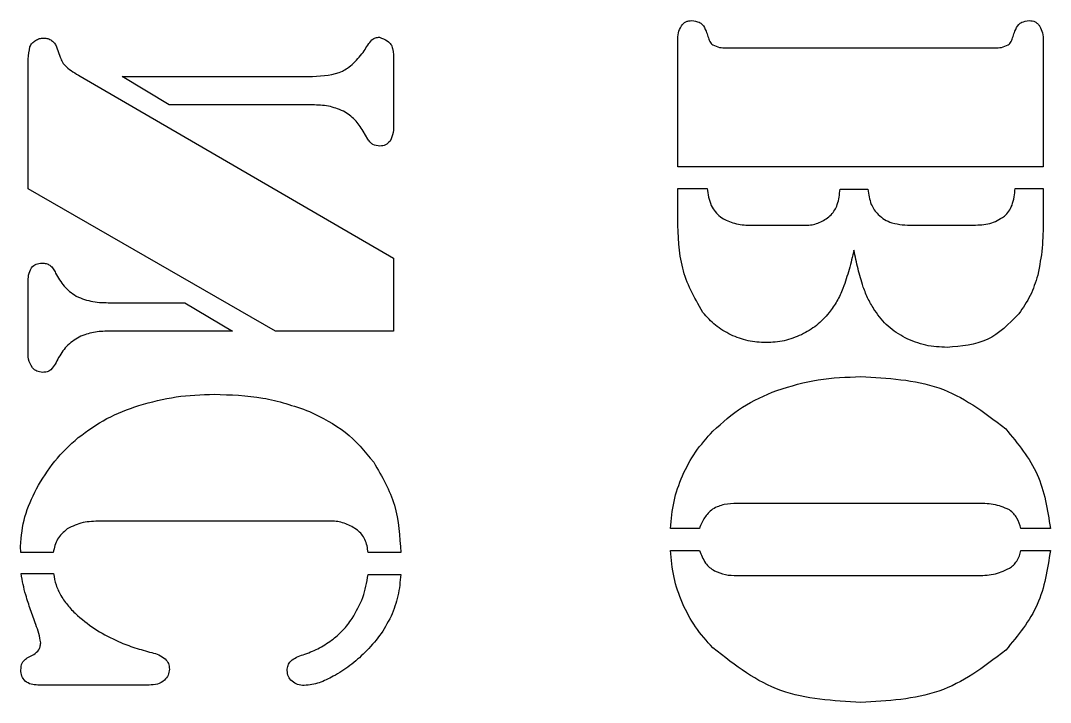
# Model space of a CAD drawing. Header units: millimetres. Extents: x -232 to 122, y -10 to 110.
# Drawn here: x -161.42 to -133.24, y 33.99 to 52.65 of the extents above; entities that cross this region are included whole.
import ezdxf

# ---------------------------------------------------------------- set-up
doc = ezdxf.new("R2010")
doc.units = ezdxf.units.MM
doc.layers.get('0').update_dxf_attribs({"linetype": 'CONTINUOUS'})

msp = doc.modelspace()

# ---------------------------------------------------------------- linework, layer by layer
for p, q in [((-160.44, 51.935), (-160.337, 51.656)), ((-143.436, 48.653), (-143.436, 52.103)), ((-142.103, 51.905), (-134.769, 51.905)), ((-133.436, 52.103), (-133.436, 48.653)), ((-151.216, 51.532), (-151.216, 49.839)), ((-161.216, 48.052), (-161.216, 51.261)), ((-159.788, 51.129), (-151.216, 46.154)), ((-157.355, 50.345), (-158.645, 51.121)), ((-158.645, 51.121), (-153.429, 51.121)), ((-153.429, 50.345), (-157.355, 50.345)), ((-151.919, 49.407), (-152.044, 49.627)), ((-133.436, 48.653), (-143.436, 48.653)), ((-154.447, 44.154), (-161.216, 48.052)), ((-143.436, 47.217), (-143.436, 48.059)), ((-143.436, 48.059), (-142.63, 48.059)), ((-138.996, 48.037), (-138.234, 48.037)), ((-134.205, 48.059), (-133.436, 48.059)), ((-133.436, 48.059), (-133.436, 47.187)), ((-141.517, 47.056), (-139.846, 47.056)), ((-137.004, 47.056), (-135.341, 47.056)), ((-151.216, 46.154), (-151.216, 44.154)), ((-161.216, 43.642), (-161.216, 45.473)), ((-158.96, 44.931), (-156.93, 44.931)), ((-156.93, 44.931), (-155.619, 44.154)), ((-155.619, 44.154), (-158.96, 44.154)), ((-151.216, 44.154), (-154.447, 44.154)), ((-135.267, 39.436), (-141.817, 39.436)), ((-152.879, 38.953), (-159.245, 38.953)), ((-142.843, 38.755), (-143.634, 38.755)), ((-133.238, 38.755), (-134.044, 38.755)), ((-161.414, 38.096), (-161.421, 38.264)), ((-160.528, 38.096), (-161.414, 38.096)), ((-151.018, 38.096), (-151.912, 38.096)), ((-143.634, 38.154), (-142.843, 38.154)), ((-134.044, 38.154), (-133.238, 38.154)), ((-161.407, 37.517), (-160.52, 37.517)), ((-151.912, 37.495), (-151.018, 37.495)), ((-141.817, 37.466), (-135.267, 37.466)), ((-161.238, 35.209), (-161.062, 35.305)), ((-157.905, 34.469), (-160.952, 34.469))]:
    msp.add_line(p, q)
for points, knots in [([(-143.436, 52.103), (-143.434, 52.175), (-143.432, 52.246), (-143.401, 52.384), (-143.373, 52.438), (-143.337, 52.51)], [0, 0, 0, 0, 0.0214872, 0.0214872, 0.04340021, 0.04340021, 0.04340021, 0.04340021]), ([(-143.337, 52.51), (-143.298, 52.553), (-143.262, 52.594), (-143.191, 52.63), (-143.164, 52.637), (-143.111, 52.647), (-143.083, 52.65), (-143.055, 52.653)], [0, 0, 0, 0, 0.01746476, 0.01746476, 0.02641804, 0.02641804, 0.03549846, 0.03549846, 0.03549846, 0.03549846]), ([(-143.055, 52.653), (-142.982, 52.643), (-142.91, 52.633), (-142.818, 52.59), (-142.792, 52.571), (-142.723, 52.496), (-142.691, 52.428), (-142.659, 52.36)], [0, 0, 0, 0, 0.02201778, 0.02201778, 0.03389524, 0.03389524, 0.05635824, 0.05635824, 0.05635824, 0.05635824]), ([(-134.213, 52.36), (-134.181, 52.428), (-134.149, 52.495), (-134.08, 52.571), (-134.054, 52.59), (-133.962, 52.633), (-133.89, 52.643), (-133.817, 52.653)], [0, 0, 0, 0, 0.02249367, 0.02249367, 0.03439188, 0.03439188, 0.05645265, 0.05645265, 0.05645265, 0.05645265]), ([(-133.817, 52.653), (-133.761, 52.647), (-133.704, 52.642), (-133.636, 52.607), (-133.615, 52.592), (-133.572, 52.552), (-133.553, 52.531), (-133.535, 52.51)], [0, 0, 0, 0, 0.01699546, 0.01699546, 0.02463044, 0.02463044, 0.03116034, 0.03116034, 0.03116034, 0.03116034]), ([(-133.535, 52.51), (-133.498, 52.438), (-133.471, 52.384), (-133.439, 52.246), (-133.438, 52.175), (-133.436, 52.103)], [0, 0, 0, 0, 0.02414316, 0.02414316, 0.04781713, 0.04781713, 0.04781713, 0.04781713]), ([(-161.015, 52.11), (-160.979, 52.13), (-160.942, 52.149), (-160.866, 52.171), (-160.825, 52.174), (-160.784, 52.176)], [0, 0, 0, 0, 0.0122717, 0.0122717, 0.02454343, 0.02454343, 0.02454343, 0.02454343]), ([(-160.784, 52.176), (-160.746, 52.174), (-160.708, 52.171), (-160.637, 52.149), (-160.605, 52.13), (-160.571, 52.11)], [0, 0, 0, 0, 0.01142429, 0.01142429, 0.0228488, 0.0228488, 0.0228488, 0.0228488]), ([(-151.806, 52.129), (-151.772, 52.153), (-151.744, 52.172), (-151.673, 52.195), (-151.635, 52.196), (-151.597, 52.198)], [0, 0, 0, 0, 0.01251297, 0.01251297, 0.02493027, 0.02493027, 0.02493027, 0.02493027]), ([(-151.597, 52.198), (-151.522, 52.167), (-151.446, 52.136), (-151.337, 52.063), (-151.309, 52.032), (-151.267, 51.968), (-151.251, 51.93), (-151.212, 51.786), (-151.214, 51.659), (-151.216, 51.532)], [0, 0, 0, 0, 0.0244907, 0.0244907, 0.0435686, 0.0435686, 0.0650406, 0.0650406, 0.1228006, 0.1228006, 0.1228006, 0.1228006]), ([(-142.659, 52.36), (-142.644, 52.312), (-142.628, 52.265), (-142.593, 52.164), (-142.58, 52.128), (-142.56, 52.077)], [0, 0, 0, 0, 0.01494901, 0.01494901, 0.03207633, 0.03207633, 0.03207633, 0.03207633]), ([(-134.311, 52.077), (-134.292, 52.128), (-134.279, 52.164), (-134.244, 52.265), (-134.228, 52.312), (-134.213, 52.36)], [0, 0, 0, 0, 0.01620784, 0.01620784, 0.03035432, 0.03035432, 0.03035432, 0.03035432]), ([(-161.216, 51.261), (-161.218, 51.374), (-161.22, 51.487), (-161.205, 51.726), (-161.188, 51.811), (-161.165, 51.935)], [0, 0, 0, 0, 0.03400411, 0.03400411, 0.07202616, 0.07202616, 0.07202616, 0.07202616]), ([(-161.165, 51.935), (-161.147, 51.971), (-161.129, 52.006), (-161.079, 52.064), (-161.047, 52.087), (-161.015, 52.11)], [0, 0, 0, 0, 0.01223065, 0.01223065, 0.0244561, 0.0244561, 0.0244561, 0.0244561]), ([(-160.571, 52.11), (-160.542, 52.087), (-160.513, 52.063), (-160.469, 52.004), (-160.454, 51.969), (-160.44, 51.935)], [0, 0, 0, 0, 0.01132721, 0.01132721, 0.02265441, 0.02265441, 0.02265441, 0.02265441]), ([(-152.015, 51.825), (-151.985, 51.879), (-151.955, 51.933), (-151.884, 52.039), (-151.852, 52.075), (-151.806, 52.129)], [0, 0, 0, 0, 0.01855126, 0.01855126, 0.03840153, 0.03840153, 0.03840153, 0.03840153]), ([(-142.56, 52.077), (-142.548, 52.058), (-142.539, 52.044), (-142.51, 52.016), (-142.493, 52.005), (-142.476, 51.993)], [0, 0, 0, 0, 0.00692314, 0.00692314, 0.01361577, 0.01361577, 0.01361577, 0.01361577]), ([(-142.476, 51.993), (-142.41, 51.959), (-142.362, 51.934), (-142.234, 51.907), (-142.168, 51.906), (-142.103, 51.905)], [0, 0, 0, 0, 0.02243553, 0.02243553, 0.04414804, 0.04414804, 0.04414804, 0.04414804]), ([(-134.769, 51.905), (-134.703, 51.906), (-134.638, 51.907), (-134.51, 51.934), (-134.462, 51.959), (-134.396, 51.993)], [0, 0, 0, 0, 0.01975933, 0.01975933, 0.04017676, 0.04017676, 0.04017676, 0.04017676]), ([(-134.396, 51.993), (-134.379, 52.005), (-134.362, 52.016), (-134.333, 52.044), (-134.324, 52.058), (-134.311, 52.077)], [0, 0, 0, 0, 0.00608619, 0.00608619, 0.01238189, 0.01238189, 0.01238189, 0.01238189]), ([(-160.337, 51.656), (-160.319, 51.607), (-160.3, 51.558), (-160.247, 51.47), (-160.213, 51.433), (-160.176, 51.393)], [0, 0, 0, 0, 0.01575326, 0.01575326, 0.03153492, 0.03153492, 0.03153492, 0.03153492]), ([(-153.429, 51.121), (-153.141, 51.14), (-152.853, 51.158), (-152.526, 51.313), (-152.427, 51.376), (-152.203, 51.595), (-152.109, 51.71), (-152.015, 51.825)], [0, 0, 0, 0, 0.0864832, 0.0864832, 0.118941, 0.118941, 0.1461303, 0.1461303, 0.1461303, 0.1461303]), ([(-160.176, 51.393), (-160.106, 51.336), (-160.057, 51.297), (-159.923, 51.207), (-159.856, 51.168), (-159.788, 51.129)], [0, 0, 0, 0, 0.02694814, 0.02694814, 0.0526356, 0.0526356, 0.0526356, 0.0526356]), ([(-152.586, 50.173), (-152.736, 50.233), (-152.854, 50.281), (-153.137, 50.337), (-153.283, 50.341), (-153.429, 50.345)], [0, 0, 0, 0, 0.04846104, 0.04846104, 0.09635481, 0.09635481, 0.09635481, 0.09635481]), ([(-152.044, 49.627), (-152.115, 49.738), (-152.185, 49.848), (-152.365, 50.031), (-152.469, 50.098), (-152.586, 50.173)], [0, 0, 0, 0, 0.03940487, 0.03940487, 0.07891761, 0.07891761, 0.07891761, 0.07891761]), ([(-151.216, 49.839), (-151.215, 49.755), (-151.214, 49.67), (-151.243, 49.503), (-151.271, 49.443), (-151.311, 49.356)], [0, 0, 0, 0, 0.02534952, 0.02534952, 0.05246111, 0.05246111, 0.05246111, 0.05246111]), ([(-151.59, 49.217), (-151.656, 49.224), (-151.723, 49.232), (-151.798, 49.273), (-151.82, 49.289), (-151.873, 49.344), (-151.896, 49.376), (-151.919, 49.407)], [0, 0, 0, 0, 0.020094, 0.020094, 0.02776157, 0.02776157, 0.03520473, 0.03520473, 0.03520473, 0.03520473]), ([(-151.311, 49.356), (-151.349, 49.316), (-151.388, 49.276), (-151.48, 49.229), (-151.533, 49.223), (-151.59, 49.217)], [0, 0, 0, 0, 0.01656671, 0.01656671, 0.03314058, 0.03314058, 0.03314058, 0.03314058]), ([(-142.63, 48.059), (-142.621, 47.979), (-142.612, 47.9), (-142.576, 47.743), (-142.552, 47.679), (-142.52, 47.594)], [0, 0, 0, 0, 0.02409409, 0.02409409, 0.048666, 0.048666, 0.048666, 0.048666]), ([(-139.07, 47.616), (-139.048, 47.694), (-139.033, 47.752), (-139.009, 47.895), (-139.003, 47.966), (-138.996, 48.037)], [0, 0, 0, 0, 0.02440159, 0.02440159, 0.0481403, 0.0481403, 0.0481403, 0.0481403]), ([(-138.234, 48.037), (-138.224, 47.966), (-138.214, 47.895), (-138.183, 47.754), (-138.165, 47.697), (-138.139, 47.62)], [0, 0, 0, 0, 0.02150415, 0.02150415, 0.04363028, 0.04363028, 0.04363028, 0.04363028]), ([(-134.289, 47.598), (-134.264, 47.683), (-134.246, 47.747), (-134.218, 47.903), (-134.212, 47.981), (-134.205, 48.059)], [0, 0, 0, 0, 0.0267106, 0.0267106, 0.05279414, 0.05279414, 0.05279414, 0.05279414]), ([(-142.52, 47.594), (-142.486, 47.532), (-142.455, 47.476), (-142.371, 47.373), (-142.321, 47.328), (-142.271, 47.283)], [0, 0, 0, 0, 0.02143019, 0.02143019, 0.04280832, 0.04280832, 0.04280832, 0.04280832]), ([(-139.238, 47.341), (-139.203, 47.383), (-139.167, 47.424), (-139.111, 47.515), (-139.091, 47.564), (-139.07, 47.616)], [0, 0, 0, 0, 0.01632693, 0.01632693, 0.03266563, 0.03266563, 0.03266563, 0.03266563]), ([(-138.139, 47.62), (-138.114, 47.566), (-138.091, 47.519), (-138.027, 47.429), (-137.988, 47.389), (-137.949, 47.349)], [0, 0, 0, 0, 0.0177927, 0.0177927, 0.0355425, 0.0355425, 0.0355425, 0.0355425]), ([(-137.949, 47.349), (-137.894, 47.299), (-137.838, 47.248), (-137.714, 47.171), (-137.648, 47.146), (-137.575, 47.118)], [0, 0, 0, 0, 0.02234642, 0.02234642, 0.0447252, 0.0447252, 0.0447252, 0.0447252]), ([(-134.498, 47.297), (-134.454, 47.341), (-134.41, 47.385), (-134.34, 47.485), (-134.316, 47.539), (-134.289, 47.598)], [0, 0, 0, 0, 0.01860494, 0.01860494, 0.03723076, 0.03723076, 0.03723076, 0.03723076]), ([(-142.747, 44.667), (-143, 45.11), (-143.192, 45.446), (-143.41, 46.308), (-143.423, 46.762), (-143.436, 47.217)], [0, 0, 0, 0, 0.1529794, 0.1529794, 0.3030956, 0.3030956, 0.3030956, 0.3030956]), ([(-142.271, 47.283), (-142.212, 47.244), (-142.166, 47.214), (-142.051, 47.161), (-141.991, 47.141), (-141.93, 47.121)], [0, 0, 0, 0, 0.02122044, 0.02122044, 0.04213885, 0.04213885, 0.04213885, 0.04213885]), ([(-141.93, 47.121), (-141.863, 47.103), (-141.795, 47.084), (-141.657, 47.062), (-141.591, 47.059), (-141.517, 47.056)], [0, 0, 0, 0, 0.0210895, 0.0210895, 0.04222406, 0.04222406, 0.04222406, 0.04222406]), ([(-139.846, 47.056), (-139.785, 47.063), (-139.735, 47.069), (-139.627, 47.099), (-139.576, 47.121), (-139.524, 47.143)], [0, 0, 0, 0, 0.0185444, 0.0185444, 0.0369285, 0.0369285, 0.0369285, 0.0369285]), ([(-139.524, 47.143), (-139.471, 47.17), (-139.419, 47.196), (-139.323, 47.261), (-139.284, 47.298), (-139.238, 47.341)], [0, 0, 0, 0, 0.01756596, 0.01756596, 0.03520445, 0.03520445, 0.03520445, 0.03520445]), ([(-137.575, 47.118), (-137.468, 47.094), (-137.39, 47.077), (-137.196, 47.057), (-137.1, 47.056), (-137.004, 47.056)], [0, 0, 0, 0, 0.03285239, 0.03285239, 0.0648133, 0.0648133, 0.0648133, 0.0648133]), ([(-135.341, 47.056), (-135.189, 47.059), (-135.037, 47.063), (-134.751, 47.139), (-134.643, 47.207), (-134.498, 47.297)], [0, 0, 0, 0, 0.04556044, 0.04556044, 0.09222127, 0.09222127, 0.09222127, 0.09222127]), ([(-133.436, 47.187), (-133.439, 46.934), (-133.441, 46.681), (-133.489, 46.174), (-133.531, 45.962), (-133.586, 45.682)], [0, 0, 0, 0, 0.0759955, 0.0759955, 0.1535359, 0.1535359, 0.1535359, 0.1535359]), ([(-138.615, 46.374), (-138.656, 46.196), (-138.698, 46.017), (-138.798, 45.66), (-138.848, 45.516), (-138.916, 45.319)], [0, 0, 0, 0, 0.0549296, 0.0549296, 0.1114491, 0.1114491, 0.1114491, 0.1114491]), ([(-138.359, 45.36), (-138.418, 45.55), (-138.46, 45.688), (-138.546, 46.032), (-138.581, 46.203), (-138.615, 46.374)], [0, 0, 0, 0, 0.0597163, 0.0597163, 0.1176245, 0.1176245, 0.1176245, 0.1176245]), ([(-161.125, 45.887), (-161.081, 45.931), (-161.046, 45.967), (-160.948, 46.008), (-160.892, 46.012), (-160.835, 46.015)], [0, 0, 0, 0, 0.01851421, 0.01851421, 0.03688268, 0.03688268, 0.03688268, 0.03688268]), ([(-160.835, 46.015), (-160.797, 46.014), (-160.759, 46.012), (-160.686, 45.993), (-160.656, 45.977), (-160.619, 45.957)], [0, 0, 0, 0, 0.01150674, 0.01150674, 0.02310403, 0.02310403, 0.02310403, 0.02310403]), ([(-160.619, 45.957), (-160.581, 45.922), (-160.554, 45.897), (-160.501, 45.825), (-160.482, 45.784), (-160.462, 45.744)], [0, 0, 0, 0, 0.01526979, 0.01526979, 0.03013946, 0.03013946, 0.03013946, 0.03013946]), ([(-161.216, 45.473), (-161.215, 45.546), (-161.215, 45.618), (-161.186, 45.759), (-161.16, 45.813), (-161.125, 45.887)], [0, 0, 0, 0, 0.02176993, 0.02176993, 0.04433559, 0.04433559, 0.04433559, 0.04433559]), ([(-160.462, 45.744), (-160.391, 45.618), (-160.32, 45.492), (-160.135, 45.277), (-160.032, 45.204), (-159.901, 45.11)], [0, 0, 0, 0, 0.0434, 0.0434, 0.08732344, 0.08732344, 0.08732344, 0.08732344]), ([(-133.586, 45.682), (-133.646, 45.493), (-133.705, 45.305), (-133.877, 44.955), (-133.99, 44.793), (-134.103, 44.631)], [0, 0, 0, 0, 0.0595598, 0.0595598, 0.1191187, 0.1191187, 0.1191187, 0.1191187]), ([(-159.901, 45.11), (-159.73, 45.042), (-159.604, 44.992), (-159.285, 44.936), (-159.122, 44.933), (-158.96, 44.931)], [0, 0, 0, 0, 0.0552587, 0.0552587, 0.1090957, 0.1090957, 0.1090957, 0.1090957]), ([(-138.916, 45.319), (-138.966, 45.202), (-139.017, 45.085), (-139.144, 44.864), (-139.217, 44.766), (-139.297, 44.66)], [0, 0, 0, 0, 0.0383435, 0.0383435, 0.07671936, 0.07671936, 0.07671936, 0.07671936]), ([(-138.044, 44.719), (-138.109, 44.825), (-138.169, 44.922), (-138.274, 45.136), (-138.317, 45.248), (-138.359, 45.36)], [0, 0, 0, 0, 0.03735633, 0.03735633, 0.07467401, 0.07467401, 0.07467401, 0.07467401]), ([(-141.985, 44.052), (-142.133, 44.133), (-142.276, 44.212), (-142.529, 44.417), (-142.638, 44.542), (-142.747, 44.667)], [0, 0, 0, 0, 0.0505458, 0.0505458, 0.1010842, 0.1010842, 0.1010842, 0.1010842]), ([(-139.297, 44.66), (-139.406, 44.535), (-139.512, 44.413), (-139.764, 44.212), (-139.908, 44.134), (-140.051, 44.056)], [0, 0, 0, 0, 0.04970758, 0.04970758, 0.09941119, 0.09941119, 0.09941119, 0.09941119]), ([(-137.213, 43.968), (-137.377, 44.065), (-137.541, 44.161), (-137.818, 44.411), (-137.931, 44.565), (-138.044, 44.719)], [0, 0, 0, 0, 0.057438, 0.057438, 0.1148755, 0.1148755, 0.1148755, 0.1148755]), ([(-134.103, 44.631), (-134.381, 44.344), (-134.638, 44.08), (-135.292, 43.776), (-135.675, 43.742), (-136.059, 43.708)], [0, 0, 0, 0, 0.1198659, 0.1198659, 0.2396165, 0.2396165, 0.2396165, 0.2396165]), ([(-159.773, 44.015), (-159.899, 43.943), (-160.025, 43.871), (-160.228, 43.676), (-160.303, 43.555), (-160.381, 43.429)], [0, 0, 0, 0, 0.04356475, 0.04356475, 0.08714168, 0.08714168, 0.08714168, 0.08714168]), ([(-158.96, 44.154), (-159.099, 44.152), (-159.238, 44.15), (-159.513, 44.105), (-159.625, 44.067), (-159.773, 44.015)], [0, 0, 0, 0, 0.04180706, 0.04180706, 0.08446323, 0.08446323, 0.08446323, 0.08446323]), ([(-141.018, 43.839), (-141.186, 43.848), (-141.353, 43.856), (-141.675, 43.926), (-141.827, 43.988), (-141.985, 44.052)], [0, 0, 0, 0, 0.0502139, 0.0502139, 0.1004441, 0.1004441, 0.1004441, 0.1004441]), ([(-140.051, 44.056), (-140.208, 43.992), (-140.361, 43.929), (-140.684, 43.857), (-140.851, 43.848), (-141.018, 43.839)], [0, 0, 0, 0, 0.0507382, 0.0507382, 0.1014739, 0.1014739, 0.1014739, 0.1014739]), ([(-136.059, 43.708), (-136.259, 43.717), (-136.459, 43.726), (-136.844, 43.812), (-137.02, 43.886), (-137.213, 43.968)], [0, 0, 0, 0, 0.060083, 0.060083, 0.1202393, 0.1202393, 0.1202393, 0.1202393]), ([(-161.099, 43.151), (-161.148, 43.237), (-161.182, 43.296), (-161.218, 43.467), (-161.217, 43.554), (-161.216, 43.642)], [0, 0, 0, 0, 0.02971444, 0.02971444, 0.05764449, 0.05764449, 0.05764449, 0.05764449]), ([(-160.381, 43.429), (-160.41, 43.37), (-160.439, 43.31), (-160.51, 43.194), (-160.543, 43.154), (-160.59, 43.096)], [0, 0, 0, 0, 0.01981339, 0.01981339, 0.04122188, 0.04122188, 0.04122188, 0.04122188]), ([(-160.821, 43.026), (-160.875, 43.032), (-160.927, 43.037), (-161.019, 43.079), (-161.059, 43.115), (-161.099, 43.151)], [0, 0, 0, 0, 0.01651529, 0.01651529, 0.03302154, 0.03302154, 0.03302154, 0.03302154]), ([(-160.59, 43.096), (-160.629, 43.07), (-160.659, 43.051), (-160.737, 43.029), (-160.779, 43.028), (-160.821, 43.026)], [0, 0, 0, 0, 0.01405591, 0.01405591, 0.02784991, 0.02784991, 0.02784991, 0.02784991]), ([(-140.729, 42.532), (-140.33, 42.653), (-139.979, 42.76), (-139.21, 42.884), (-138.817, 42.896), (-138.425, 42.909)], [0, 0, 0, 0, 0.1252225, 0.1252225, 0.2501011, 0.2501011, 0.2501011, 0.2501011]), ([(-138.425, 42.909), (-137.69, 42.869), (-136.955, 42.829), (-135.623, 42.367), (-135.099, 41.967), (-134.462, 41.48)], [0, 0, 0, 0, 0.2208286, 0.2208286, 0.4433048, 0.4433048, 0.4433048, 0.4433048]), ([(-158.187, 42.121), (-157.834, 42.216), (-157.512, 42.303), (-156.824, 42.403), (-156.474, 42.414), (-156.125, 42.425)], [0, 0, 0, 0, 0.1095263, 0.1095263, 0.2189239, 0.2189239, 0.2189239, 0.2189239]), ([(-156.125, 42.425), (-155.677, 42.412), (-155.23, 42.398), (-154.356, 42.246), (-153.973, 42.115), (-153.513, 41.957)], [0, 0, 0, 0, 0.1342408, 0.1342408, 0.2693228, 0.2693228, 0.2693228, 0.2693228]), ([(-142.476, 41.414), (-142.21, 41.658), (-141.958, 41.887), (-141.375, 42.258), (-141.052, 42.395), (-140.729, 42.532)], [0, 0, 0, 0, 0.108284, 0.108284, 0.2165148, 0.2165148, 0.2165148, 0.2165148]), ([(-159.846, 41.239), (-159.58, 41.434), (-159.336, 41.613), (-158.782, 41.906), (-158.485, 42.014), (-158.187, 42.121)], [0, 0, 0, 0, 0.0990974, 0.0990974, 0.1980788, 0.1980788, 0.1980788, 0.1980788]), ([(-153.513, 41.957), (-153.171, 41.786), (-152.829, 41.616), (-152.243, 41.154), (-152.008, 40.868), (-151.758, 40.565)], [0, 0, 0, 0, 0.1145197, 0.1145197, 0.2290925, 0.2290925, 0.2290925, 0.2290925]), ([(-134.462, 41.48), (-134.124, 41.072), (-133.804, 40.685), (-133.398, 39.775), (-133.318, 39.265), (-133.238, 38.755)], [0, 0, 0, 0, 0.1589403, 0.1589403, 0.3178177, 0.3178177, 0.3178177, 0.3178177]), ([(-160.989, 39.836), (-160.834, 40.098), (-160.678, 40.36), (-160.297, 40.828), (-160.072, 41.033), (-159.846, 41.239)], [0, 0, 0, 0, 0.0914867, 0.0914867, 0.1829735, 0.1829735, 0.1829735, 0.1829735]), ([(-143.311, 40.198), (-143.195, 40.43), (-143.089, 40.641), (-142.809, 41.047), (-142.643, 41.23), (-142.476, 41.414)], [0, 0, 0, 0, 0.0778123, 0.0778123, 0.155526, 0.155526, 0.155526, 0.155526]), ([(-151.758, 40.565), (-151.526, 40.165), (-151.315, 39.802), (-151.071, 38.978), (-151.045, 38.537), (-151.018, 38.096)], [0, 0, 0, 0, 0.1387493, 0.1387493, 0.2772995, 0.2772995, 0.2772995, 0.2772995]), ([(-143.634, 38.755), (-143.613, 39.003), (-143.592, 39.251), (-143.486, 39.733), (-143.403, 39.954), (-143.311, 40.198)], [0, 0, 0, 0, 0.0746604, 0.0746604, 0.1494267, 0.1494267, 0.1494267, 0.1494267]), ([(-161.421, 38.264), (-161.397, 38.562), (-161.376, 38.813), (-161.228, 39.337), (-161.109, 39.587), (-160.989, 39.836)], [0, 0, 0, 0, 0.0895524, 0.0895524, 0.1786557, 0.1786557, 0.1786557, 0.1786557]), ([(-142.484, 39.283), (-142.575, 39.201), (-142.645, 39.138), (-142.763, 38.959), (-142.803, 38.857), (-142.843, 38.755)], [0, 0, 0, 0, 0.03670036, 0.03670036, 0.07282169, 0.07282169, 0.07282169, 0.07282169]), ([(-141.817, 39.436), (-141.934, 39.434), (-142.051, 39.432), (-142.277, 39.383), (-142.365, 39.34), (-142.484, 39.283)], [0, 0, 0, 0, 0.03509038, 0.03509038, 0.07103782, 0.07103782, 0.07103782, 0.07103782]), ([(-134.359, 39.261), (-134.524, 39.332), (-134.641, 39.382), (-134.952, 39.436), (-135.11, 39.436), (-135.267, 39.436)], [0, 0, 0, 0, 0.0539498, 0.0539498, 0.1054285, 0.1054285, 0.1054285, 0.1054285]), ([(-134.044, 38.755), (-134.073, 38.854), (-134.103, 38.954), (-134.206, 39.126), (-134.272, 39.184), (-134.359, 39.261)], [0, 0, 0, 0, 0.03106337, 0.03106337, 0.06267105, 0.06267105, 0.06267105, 0.06267105]), ([(-159.245, 38.953), (-159.404, 38.949), (-159.562, 38.946), (-159.867, 38.878), (-159.987, 38.819), (-160.147, 38.741)], [0, 0, 0, 0, 0.04748395, 0.04748395, 0.09596851, 0.09596851, 0.09596851, 0.09596851]), ([(-152.524, 38.883), (-152.582, 38.903), (-152.639, 38.922), (-152.758, 38.946), (-152.814, 38.949), (-152.879, 38.953)], [0, 0, 0, 0, 0.01827052, 0.01827052, 0.03660311, 0.03660311, 0.03660311, 0.03660311]), ([(-160.147, 38.741), (-160.252, 38.649), (-160.344, 38.569), (-160.47, 38.352), (-160.499, 38.224), (-160.528, 38.096)], [0, 0, 0, 0, 0.04191722, 0.04191722, 0.08371159, 0.08371159, 0.08371159, 0.08371159]), ([(-152.205, 38.704), (-152.258, 38.743), (-152.304, 38.777), (-152.41, 38.837), (-152.467, 38.86), (-152.524, 38.883)], [0, 0, 0, 0, 0.01959549, 0.01959549, 0.03913816, 0.03913816, 0.03913816, 0.03913816]), ([(-151.996, 38.455), (-152.026, 38.507), (-152.051, 38.55), (-152.122, 38.632), (-152.163, 38.668), (-152.205, 38.704)], [0, 0, 0, 0, 0.01803315, 0.01803315, 0.0359319, 0.0359319, 0.0359319, 0.0359319]), ([(-151.912, 38.096), (-151.919, 38.157), (-151.926, 38.219), (-151.953, 38.34), (-151.972, 38.389), (-151.996, 38.455)], [0, 0, 0, 0, 0.01859174, 0.01859174, 0.03756745, 0.03756745, 0.03756745, 0.03756745]), ([(-143.311, 36.708), (-143.403, 36.952), (-143.486, 37.174), (-143.592, 37.657), (-143.613, 37.906), (-143.634, 38.154)], [0, 0, 0, 0, 0.0782419, 0.0782419, 0.1563824, 0.1563824, 0.1563824, 0.1563824]), ([(-142.843, 38.154), (-142.82, 38.094), (-142.798, 38.033), (-142.742, 37.915), (-142.713, 37.869), (-142.674, 37.806)], [0, 0, 0, 0, 0.01944388, 0.01944388, 0.03933225, 0.03933225, 0.03933225, 0.03933225]), ([(-133.238, 38.154), (-133.316, 37.642), (-133.395, 37.13), (-133.8, 36.218), (-134.122, 35.831), (-134.462, 35.422)], [0, 0, 0, 0, 0.1554125, 0.1554125, 0.3108887, 0.3108887, 0.3108887, 0.3108887]), ([(-134.158, 37.858), (-134.129, 37.911), (-134.107, 37.951), (-134.07, 38.051), (-134.057, 38.103), (-134.044, 38.154)], [0, 0, 0, 0, 0.01803794, 0.01803794, 0.03573287, 0.03573287, 0.03573287, 0.03573287]), ([(-142.674, 37.806), (-142.637, 37.762), (-142.605, 37.724), (-142.524, 37.655), (-142.478, 37.626), (-142.432, 37.598)], [0, 0, 0, 0, 0.01731116, 0.01731116, 0.03456125, 0.03456125, 0.03456125, 0.03456125]), ([(-134.359, 37.664), (-134.321, 37.691), (-134.282, 37.718), (-134.214, 37.783), (-134.189, 37.817), (-134.158, 37.858)], [0, 0, 0, 0, 0.014155, 0.014155, 0.02839214, 0.02839214, 0.02839214, 0.02839214]), ([(-161.282, 36.935), (-161.311, 37.043), (-161.332, 37.125), (-161.374, 37.321), (-161.39, 37.419), (-161.407, 37.517)], [0, 0, 0, 0, 0.03361054, 0.03361054, 0.06656859, 0.06656859, 0.06656859, 0.06656859]), ([(-160.52, 37.517), (-160.502, 37.412), (-160.483, 37.307), (-160.416, 37.106), (-160.369, 37.014), (-160.319, 36.916)], [0, 0, 0, 0, 0.03203655, 0.03203655, 0.06408748, 0.06408748, 0.06408748, 0.06408748]), ([(-152.344, 36.294), (-152.237, 36.481), (-152.13, 36.669), (-151.982, 37.07), (-151.951, 37.262), (-151.912, 37.495)], [0, 0, 0, 0, 0.0649056, 0.0649056, 0.1303148, 0.1303148, 0.1303148, 0.1303148]), ([(-151.018, 37.495), (-151.035, 37.298), (-151.051, 37.1), (-151.138, 36.717), (-151.206, 36.543), (-151.282, 36.349)], [0, 0, 0, 0, 0.0594597, 0.0594597, 0.1190427, 0.1190427, 0.1190427, 0.1190427]), ([(-142.432, 37.598), (-142.322, 37.55), (-142.238, 37.513), (-142.031, 37.471), (-141.924, 37.468), (-141.817, 37.466)], [0, 0, 0, 0, 0.03596037, 0.03596037, 0.07131478, 0.07131478, 0.07131478, 0.07131478]), ([(-135.267, 37.466), (-135.109, 37.468), (-134.95, 37.47), (-134.642, 37.533), (-134.522, 37.588), (-134.359, 37.664)], [0, 0, 0, 0, 0.04761267, 0.04761267, 0.09661669, 0.09661669, 0.09661669, 0.09661669]), ([(-161.004, 36.125), (-161.052, 36.259), (-161.101, 36.393), (-161.198, 36.673), (-161.232, 36.78), (-161.282, 36.935)], [0, 0, 0, 0, 0.04281165, 0.04281165, 0.08868233, 0.08868233, 0.08868233, 0.08868233]), ([(-160.319, 36.916), (-160.248, 36.809), (-160.19, 36.719), (-160.038, 36.539), (-159.953, 36.456), (-159.868, 36.374)], [0, 0, 0, 0, 0.03865734, 0.03865734, 0.0770591, 0.0770591, 0.0770591, 0.0770591]), ([(-142.476, 35.488), (-142.643, 35.672), (-142.81, 35.857), (-143.089, 36.263), (-143.195, 36.475), (-143.311, 36.708)], [0, 0, 0, 0, 0.0746138, 0.0746138, 0.1493139, 0.1493139, 0.1493139, 0.1493139]), ([(-159.868, 36.374), (-159.679, 36.218), (-159.523, 36.089), (-159.145, 35.851), (-158.942, 35.754), (-158.74, 35.656)], [0, 0, 0, 0, 0.07369, 0.07369, 0.1468312, 0.1468312, 0.1468312, 0.1468312]), ([(-160.872, 35.627), (-160.886, 35.723), (-160.896, 35.79), (-160.945, 35.963), (-160.974, 36.044), (-161.004, 36.125)], [0, 0, 0, 0, 0.02920567, 0.02920567, 0.05595188, 0.05595188, 0.05595188, 0.05595188]), ([(-152.912, 35.693), (-152.804, 35.78), (-152.695, 35.867), (-152.505, 36.067), (-152.429, 36.175), (-152.344, 36.294)], [0, 0, 0, 0, 0.04173908, 0.04173908, 0.08353553, 0.08353553, 0.08353553, 0.08353553]), ([(-151.282, 36.349), (-151.387, 36.153), (-151.476, 35.986), (-151.717, 35.656), (-151.859, 35.506), (-152, 35.356)], [0, 0, 0, 0, 0.0666503, 0.0666503, 0.1329911, 0.1329911, 0.1329911, 0.1329911]), ([(-161.062, 35.305), (-161.008, 35.344), (-160.955, 35.383), (-160.91, 35.455), (-160.899, 35.48), (-160.881, 35.552), (-160.876, 35.589), (-160.872, 35.627)], [0, 0, 0, 0, 0.02001339, 0.02001339, 0.02760918, 0.02760918, 0.03488398, 0.03488398, 0.03488398, 0.03488398]), ([(-158.74, 35.656), (-158.572, 35.589), (-158.447, 35.54), (-158.14, 35.44), (-157.986, 35.398), (-157.832, 35.356)], [0, 0, 0, 0, 0.0543463, 0.0543463, 0.1073744, 0.1073744, 0.1073744, 0.1073744]), ([(-153.692, 35.297), (-153.554, 35.347), (-153.415, 35.396), (-153.155, 35.528), (-153.034, 35.61), (-152.912, 35.693)], [0, 0, 0, 0, 0.04409531, 0.04409531, 0.0881908, 0.0881908, 0.0881908, 0.0881908]), ([(-157.832, 35.356), (-157.765, 35.338), (-157.698, 35.32), (-157.572, 35.263), (-157.525, 35.23), (-157.462, 35.184)], [0, 0, 0, 0, 0.02076348, 0.02076348, 0.04213015, 0.04213015, 0.04213015, 0.04213015]), ([(-154.026, 35.125), (-153.968, 35.169), (-153.927, 35.201), (-153.813, 35.258), (-153.753, 35.278), (-153.692, 35.297)], [0, 0, 0, 0, 0.02167774, 0.02167774, 0.0426879, 0.0426879, 0.0426879, 0.0426879]), ([(-152, 35.356), (-152.132, 35.232), (-152.265, 35.108), (-152.553, 34.892), (-152.705, 34.802), (-152.865, 34.708)], [0, 0, 0, 0, 0.0543569, 0.0543569, 0.1087304, 0.1087304, 0.1087304, 0.1087304]), ([(-138.425, 33.993), (-139.179, 34.036), (-139.933, 34.079), (-141.294, 34.563), (-141.83, 34.982), (-142.476, 35.488)], [0, 0, 0, 0, 0.2266313, 0.2266313, 0.4547578, 0.4547578, 0.4547578, 0.4547578]), ([(-134.462, 35.422), (-135.099, 34.935), (-135.623, 34.535), (-136.955, 34.073), (-137.69, 34.033), (-138.425, 33.993)], [0, 0, 0, 0, 0.2407266, 0.2407266, 0.4796702, 0.4796702, 0.4796702, 0.4796702]), ([(-161.414, 34.88), (-161.409, 34.948), (-161.404, 35.015), (-161.367, 35.09), (-161.352, 35.112), (-161.299, 35.164), (-161.268, 35.187), (-161.238, 35.209)], [0, 0, 0, 0, 0.02039609, 0.02039609, 0.02767769, 0.02767769, 0.03447045, 0.03447045, 0.03447045, 0.03447045]), ([(-157.462, 35.184), (-157.425, 35.141), (-157.393, 35.102), (-157.356, 35.008), (-157.352, 34.955), (-157.348, 34.902)], [0, 0, 0, 0, 0.01689934, 0.01689934, 0.03376048, 0.03376048, 0.03376048, 0.03376048]), ([(-154.125, 34.865), (-154.121, 34.914), (-154.118, 34.962), (-154.086, 35.049), (-154.058, 35.085), (-154.026, 35.125)], [0, 0, 0, 0, 0.014579, 0.014579, 0.02920063, 0.02920063, 0.02920063, 0.02920063]), ([(-161.297, 34.576), (-161.337, 34.624), (-161.369, 34.663), (-161.407, 34.765), (-161.411, 34.823), (-161.414, 34.88)], [0, 0, 0, 0, 0.01870013, 0.01870013, 0.0372679, 0.0372679, 0.0372679, 0.0372679]), ([(-157.348, 34.902), (-157.355, 34.842), (-157.361, 34.788), (-157.405, 34.688), (-157.443, 34.645), (-157.48, 34.601)], [0, 0, 0, 0, 0.01800538, 0.01800538, 0.03598321, 0.03598321, 0.03598321, 0.03598321]), ([(-153.993, 34.572), (-154.031, 34.613), (-154.07, 34.655), (-154.114, 34.753), (-154.119, 34.809), (-154.125, 34.865)], [0, 0, 0, 0, 0.01695453, 0.01695453, 0.03390909, 0.03390909, 0.03390909, 0.03390909]), ([(-152.865, 34.708), (-152.991, 34.642), (-153.117, 34.577), (-153.385, 34.488), (-153.504, 34.474), (-153.663, 34.455)], [0, 0, 0, 0, 0.04261067, 0.04261067, 0.08625589, 0.08625589, 0.08625589, 0.08625589]), ([(-160.952, 34.469), (-161.015, 34.472), (-161.077, 34.474), (-161.194, 34.508), (-161.239, 34.537), (-161.297, 34.576)], [0, 0, 0, 0, 0.01875998, 0.01875998, 0.03782584, 0.03782584, 0.03782584, 0.03782584]), ([(-157.48, 34.601), (-157.552, 34.552), (-157.605, 34.515), (-157.75, 34.473), (-157.827, 34.471), (-157.905, 34.469)], [0, 0, 0, 0, 0.02622901, 0.02622901, 0.05182493, 0.05182493, 0.05182493, 0.05182493]), ([(-153.663, 34.455), (-153.724, 34.459), (-153.784, 34.463), (-153.894, 34.501), (-153.941, 34.535), (-153.993, 34.572)], [0, 0, 0, 0, 0.01820215, 0.01820215, 0.03643834, 0.03643834, 0.03643834, 0.03643834])]:
    msp.add_open_spline(points, degree=3, knots=knots)

doc.saveas('drawing.dxf')
